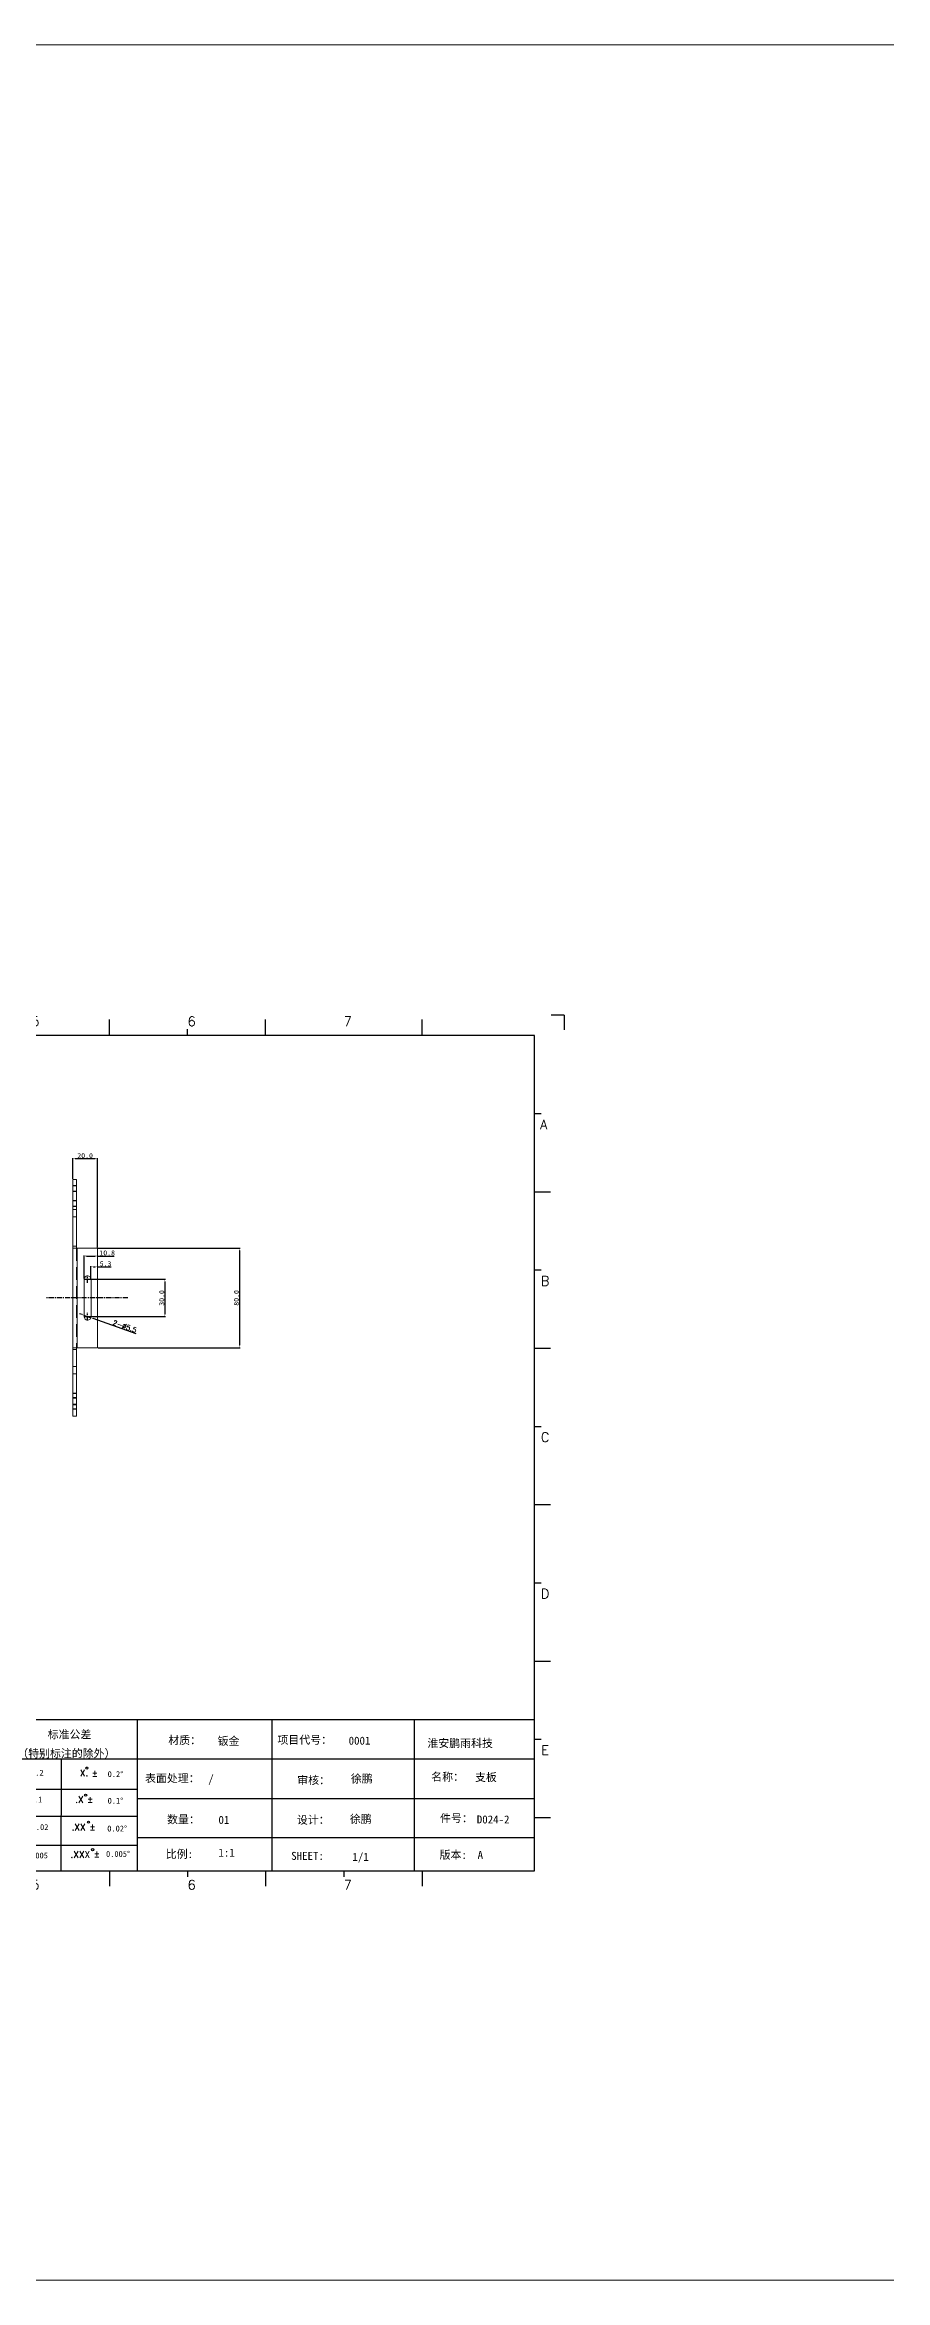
# Model space of a CAD drawing. Extents: x 83 to 30050, y -7164 to 695.
# Drawn here: x 4174 to 4849, y -4248 to -2455 of the extents above; entities that cross this region are included whole.
import ezdxf
from ezdxf.enums import TextEntityAlignment as Align

# ---------------------------------------------------------------- set-up
doc = ezdxf.new("R2010")
doc.units = 0
doc.header["$LTSCALE"] = 8
doc.header["$MEASUREMENT"] = 0
doc.header["$PDSIZE"] = 5
doc.linetypes.add('CENTER', pattern=[2, 1.25, -0.25, 0.25, -0.25])
doc.linetypes.add('HIDDEN', pattern=[1.905, 1.27, -0.635])
doc.layers.get('0').update_dxf_attribs({"linetype": 'CONTINUOUS'})
doc.layers.get('Defpoints').update_dxf_attribs({"linetype": 'CONTINUOUS'})
doc.layers.add('41', color=3, linetype='CONTINUOUS')
doc.layers.add('dim', color=82, linetype='CONTINUOUS', lineweight=9)
doc.styles.add('SIMPLEX', font='SIMPLEX')
doc.styles.get("Standard").update_dxf_attribs({"font": '', "height": 4})
doc.styles.get('Standard').set_extended_font_data('SimSun')
doc.dimstyles.new('ISO-25', dxfattribs={"dimtxt": 6, "dimasz": 2.5, "dimexe": 1.25, "dimexo": 0.625, "dimtad": 1, "dimdec": 1, "dimzin": 1, "dimdsep": 46, "dimtxsty": 'Standard', "dimcen": 2.5, "dimadec": 0, "dimazin": 0, "dimtm": 1e-09, "dimtfac": 1, "dimtdec": 1, "dimtmove": 0, "dimatfit": 3, "dimfxl": 1, "dimtolj": 1, "dimtzin": 0, "dimarcsym": 0})

# ---------------------------------------------------------------- blocks, each defined once
blk = doc.blocks.new('A$C0BB32EA6')
at = {"layer": '41', "linetype": 'Continuous'}
for p, q in [((630.4, 437.9), (623.8, 437.9)), ((630.4, 437.9), (630.4, 430.6)), ((0, 0), (0, 9)), ((0, 0), (8.6, 0))]:
    blk.add_line(p, q, dxfattribs=at)
at = {"layer": '41'}
for p, q in [((615.6, 427.8), (12, 427.8)), ((12, 427.8), (12, 10.3)), ((51.1, 427.8), (51.1, 431)), ((90.2, 427.8), (90.2, 435.7)), ((129.3, 427.8), (129.3, 431)), ((129.3, 427.8), (129.3, 431)), ((129.3, 427.8), (129.3, 431)), ((168.4, 427.8), (168.4, 435.7)), ((168.4, 427.8), (168.4, 435.7)), ((168.4, 427.8), (168.4, 435.7)), ((207.5, 427.8), (207.5, 431)), ((207.5, 427.8), (207.5, 431)), ((246.6, 427.8), (246.6, 435.7)), ((246.6, 427.8), (246.6, 435.7)), ((285.7, 427.8), (285.7, 431)), ((324.8, 427.8), (324.8, 435.7)), ((363.9, 427.8), (363.9, 431)), ((403, 427.8), (403, 435.7)), ((442.1, 427.8), (442.1, 431)), ((481.1, 427.8), (481.1, 435.7)), ((559.3, 427.8), (559.3, 435.7)), ((615.6, 10.3), (615.6, 427.8)), ((12, 388.8), (8.9, 388.8)), ((615.6, 388.8), (618.8, 388.8)), ((12, 349.7), (4.2, 349.7)), ((615.6, 349.7), (623.5, 349.7)), ((12, 310.6), (8.9, 310.6)), ((615.6, 310.6), (618.8, 310.6)), ((12, 271.5), (4.2, 271.5)), ((615.6, 271.5), (623.5, 271.5)), ((12, 232.4), (8.9, 232.4)), ((615.6, 232.4), (618.8, 232.4)), ((12, 193.3), (4.2, 193.3)), ((615.6, 193.3), (623.5, 193.3)), ((12, 154.2), (8.9, 154.2)), ((615.6, 154.2), (618.8, 154.2)), ((12, 115.1), (4.2, 115.1)), ((615.6, 115.1), (623.5, 115.1)), ((341.3, 85.8), (615.6, 85.8)), ((341.3, 85.8), (341.3, 10.3)), ((416.9, 85.8), (416.9, 10.3)), ((484.2, 85.8), (484.2, 10.3)), ((555.4, 85.7), (555.4, 10.2)), ((12, 76), (8.9, 76)), ((615.6, 76), (618.8, 76)), ((615.6, 66.1), (341.3, 66.1)), ((378.9, 10), (379.1, 65.8)), ((341.3, 51.1), (416.9, 51.1)), ((615.6, 46.2), (416.9, 46.2)), ((12, 36.9), (4.2, 36.9)), ((341.3, 37.5), (401.1, 37.5)), ((341.3, 37.5), (416.9, 37.5)), ((615.6, 36.9), (623.5, 36.9)), ((341.3, 23), (401.9, 23)), ((341.3, 23), (401.9, 23)), ((341.3, 23), (401.9, 23)), ((341.3, 23), (401.9, 23)), ((341.3, 23), (401.9, 23)), ((341.3, 23), (416.9, 23)), ((615.6, 26.7), (416.9, 26.7)), ((12, 10.3), (615.6, 10.3)), ((51.1, 10.3), (51.1, 7.2)), ((90.2, 10.3), (90.2, 2.5)), ((129.3, 10.3), (129.3, 7.2)), ((168.4, 10.3), (168.4, 2.5)), ((207.5, 10.3), (207.5, 7.2)), ((246.6, 10.3), (246.6, 2.5)), ((285.7, 10.3), (285.7, 7.2)), ((324.8, 10.3), (324.8, 2.5)), ((326.3, 10.3), (401.9, 10.3)), ((363.9, 10.3), (363.9, 7.2)), ((403, 10.3), (403, 2.5)), ((442.1, 10.3), (442.1, 7.2)), ((481.1, 10.3), (481.1, 2.5)), ((520.2, 10.3), (520.2, 7.2)), ((559.3, 10.3), (559.3, 2.5))]:
    blk.add_line(p, q, dxfattribs=at)
for centre in [(391.7, 61.6), (391.1, 48), (392.5, 34.5), (394.6, 20.8)]:
    blk.add_circle(centre, 0.516, dxfattribs=at)
at = {"layer": '41', "style": 'SIMPLEX'}
for s, height, p in [('1', 4.69, (51.1, 432.5)), ('2', 4.69, (129.3, 432.5)), ('3', 4.69, (207.5, 432.5)), ('4', 4.69, (285.7, 432.5)), ('5', 4.69, (363.9, 432.5)), ('6', 4.69, (442.1, 432.5)), ('7', 4.69, (520.2, 432.5)), ('A', 4.75, (5.8, 380.9)), ('A', 4.75, (618.3, 380.9)), ('B', 4.75, (5.8, 302.7)), ('B', 4.75, (618.7, 302.7)), ('C', 4.75, (5.8, 224.6)), ('C', 4.75, (618.7, 224.6)), ('D', 4.75, (5.8, 146.4)), ('D', 4.75, (618.7, 146.4)), ('E', 4.75, (5.8, 68.2)), ('E', 4.75, (618.9, 68.2)), ('X.', 3.28, (349.8, 57.5)), ('%%p', 3.28, (355, 57.4)), ('X.', 3.28, (388.2, 57.5)), ('%%p', 3.28, (394.1, 57.4)), ('.X', 3.28, (346.9, 44.2)), ('%%p', 3.28, (352.1, 44.3)), ('.X', 3.28, (385.9, 44.2)), ('%%p', 3.28, (391.8, 44.3)), ('.XX', 3.28, (346.2, 30.4)), ('.XX', 3.28, (384.1, 30.4)), ('%%p', 3.28, (354.4, 30.5)), ('%%p', 3.28, (393, 30.5)), ('.XXX', 3.28, (383.5, 16.8)), ('%%p', 3.28, (395.1, 17)), ('1', 4.69, (51.1, 0.9)), ('2', 4.69, (129.3, 0.9)), ('3', 4.69, (207.5, 0.9)), ('4', 4.69, (285.7, 0.9)), ('5', 4.69, (363.9, 0.9)), ('6', 4.69, (442.1, 0.9)), ('7', 4.69, (520.2, 0.9))]:
    blk.add_text(s, height=height, dxfattribs=at).set_placement(p)
at = {"layer": '41', "linetype": 'Continuous'}
for s, p in [('标准公差', (372.1, 76.4)), ('项目代号：', (487, 73.7)), ('（特别标注的除外）', (356.9, 66.9)), ('材质：', (432.4, 73.5)), ('淮安鹏雨科技', (562, 72)), ('表面处理：', (420.8, 54.5)), ('审核：', (496.9, 53.5)), ('名称：', (563.9, 55.2)), ('数量：', (431.8, 33.9)), ('设计：', (496.7, 33.7)), ('件号：', (568.3, 34.5)), ('比例:', (431.2, 16.6)), ('SHEET:', (493.9, 15.7)), ('1/1', (524.5, 15.2)), ('版本:', (568.1, 16.2))]:
    blk.add_text(s, height=4, dxfattribs=at).set_placement(p)
at = {"layer": '41'}
for s, p in [('0.2', (363.8, 57.8)), ('0.2%%D', (402.1, 57.1)), ('0.1', (363.1, 44.4)), ('0.1%%D', (402.1, 43.8)), ('0.02', (364.1, 30.6)), ('0.02%%D', (401.9, 29.9)), ('0.005%%D', (401.3, 17.2))]:
    blk.add_text(s, height=2.93, dxfattribs=at).set_placement(p)
at = {"layer": '41', "style": 'SIMPLEX'}
blk.add_text('.XXX', height=3.28, dxfattribs=at).set_placement((351.3, 18.9), align=Align.MIDDLE_CENTER)
at = {"layer": '41'}
blk.add_text('%%P0.005', height=2.93, dxfattribs=at).set_placement((364.9, 17.9), align=Align.MIDDLE_CENTER)
at = {"layer": '41', "linetype": 'Continuous'}
for tag, p in [('材质', (457.1, 73.1)), ('代号', (522.6, 73.3)), ('表面处理', (452.4, 54.1)), ('审核', (523.7, 54.3)), ('名称', (585.8, 55)), ('数量', (457.5, 33.7)), ('设计', (523.2, 34.1)), ('件号', (586.7, 33.9)), ('比例', (457.5, 17.3)), ('版本', (587.1, 16.2))]:
    blk.add_attdef(tag, p, '', height=4, dxfattribs=at)
blk = doc.blocks.new('*D1343')
at = {"layer": 'Defpoints', "color": 0}
for p in [(4208.8, -3444.9), (4208.8, -3474.9), (4270.8, -3474.9)]:
    blk.add_point(p, dxfattribs=at)
at = {"layer": 'dim', "color": 0, "lineweight": -2}
for p, q in [((4209.3, -3444.9), (4271.3, -3444.9)), ((4270.8, -3446.9), (4270.8, -3472.9)), ((4209.3, -3474.9), (4271.3, -3474.9))]:
    blk.add_line(p, q, dxfattribs=at)
at = {"layer": 'dim', "color": 0}
for points in [[(4270.5, -3446.9), (4271.1, -3446.9), (4270.8, -3444.9)], [(4270.5, -3472.9), (4271.1, -3472.9), (4270.8, -3474.9)]]:
    blk.add_solid(points, dxfattribs=at)
at = {"layer": 'dim', "color": 0, "insert": (4268.3, -3459.9), "char_height": 4, "attachment_point": 5, "rotation": 90}
blk.add_mtext('\\A1;30.0', dxfattribs=at)
blk = doc.blocks.new('*D1344')
at = {"layer": 'Defpoints', "color": 0}
for p in [(4216.8, -3419.9), (4216.8, -3499.9), (4330.7, -3499.9)]:
    blk.add_point(p, dxfattribs=at)
at = {"layer": 'dim', "color": 0, "lineweight": -2}
for p, q in [((4217.3, -3419.9), (4331.2, -3419.9)), ((4330.7, -3421.9), (4330.7, -3497.9)), ((4217.3, -3499.9), (4331.2, -3499.9))]:
    blk.add_line(p, q, dxfattribs=at)
at = {"layer": 'dim', "color": 0}
for points in [[(4330.4, -3421.9), (4331, -3421.9), (4330.7, -3419.9)], [(4330.4, -3497.9), (4331, -3497.9), (4330.7, -3499.9)]]:
    blk.add_solid(points, dxfattribs=at)
at = {"layer": 'dim', "color": 0, "insert": (4328.2, -3459.9), "char_height": 4, "attachment_point": 5, "rotation": 90}
blk.add_mtext('\\A1;80.0', dxfattribs=at)
blk = doc.blocks.new('*D1345')
at = {"layer": 'Defpoints', "color": 0}
for p in [(4196.8, -3348.3), (4196.8, -3364.9), (4216.8, -3419.9)]:
    blk.add_point(p, dxfattribs=at)
at = {"layer": 'dim', "color": 0, "lineweight": -2}
for p, q in [((4196.8, -3364.4), (4196.8, -3347.8)), ((4214.8, -3348.3), (4198.8, -3348.3)), ((4216.8, -3419.4), (4216.8, -3347.8))]:
    blk.add_line(p, q, dxfattribs=at)
at = {"layer": 'dim', "color": 0}
for points in [[(4198.8, -3348), (4198.8, -3348.6), (4196.8, -3348.3)], [(4214.8, -3348), (4214.8, -3348.6), (4216.8, -3348.3)]]:
    blk.add_solid(points, dxfattribs=at)
at = {"layer": 'dim', "color": 0, "insert": (4206.8, -3345.8), "char_height": 4, "attachment_point": 5}
blk.add_mtext('\\A1;20.0', dxfattribs=at)
blk = doc.blocks.new('*D1346')
at = {"layer": 'Defpoints', "color": 0}
for p in [(4216.8, -3435), (4216.8, -3435), (4211.5, -3444.9)]:
    blk.add_point(p, dxfattribs=at)
at = {"layer": 'dim', "color": 0, "lineweight": -2}
for p, q in [((4211.5, -3444.4), (4211.5, -3434.5)), ((4213.5, -3435), (4214.8, -3435)), ((4216.8, -3435), (4227.6, -3435))]:
    blk.add_line(p, q, dxfattribs=at)
at = {"layer": 'dim', "color": 0}
for points in [[(4213.5, -3434.7), (4213.5, -3435.3), (4211.5, -3435)], [(4214.8, -3434.7), (4214.8, -3435.3), (4216.8, -3435)]]:
    blk.add_solid(points, dxfattribs=at)
at = {"layer": 'dim', "color": 0, "insert": (4223.2, -3432.5), "char_height": 4, "attachment_point": 5}
blk.add_mtext('\\A1;5.3', dxfattribs=at)
blk = doc.blocks.new('*D1347')
at = {"layer": 'Defpoints', "color": 0}
for p in [(4216.8, -3426.3), (4216.8, -3426.3), (4206, -3444.9)]:
    blk.add_point(p, dxfattribs=at)
at = {"layer": 'dim', "color": 0, "lineweight": -2}
for p, q in [((4206, -3444.4), (4206, -3425.8)), ((4208, -3426.3), (4214.8, -3426.3)), ((4216.8, -3426.3), (4230.2, -3426.3))]:
    blk.add_line(p, q, dxfattribs=at)
at = {"layer": 'dim', "color": 0}
for points in [[(4208, -3425.9), (4208, -3426.6), (4206, -3426.3)], [(4214.8, -3425.9), (4214.8, -3426.6), (4216.8, -3426.3)]]:
    blk.add_solid(points, dxfattribs=at)
at = {"layer": 'dim', "color": 0, "insert": (4224.5, -3423.8), "char_height": 4, "attachment_point": 5}
blk.add_mtext('\\A1;10.8', dxfattribs=at)
blk = doc.blocks.new('*D1348')
at = {"layer": 'Defpoints', "color": 0}
for p in [(4206.2, -3474), (4211.4, -3475.8)]:
    blk.add_point(p, dxfattribs=at)
at = {"layer": 'dim', "color": 0, "lineweight": -2}
for p, q in [((4204.3, -3473.3), (4202.4, -3472.7)), ((4206.2, -3474), (4211.4, -3475.8)), ((4247.7, -3488.6), (4213.3, -3476.5))]:
    blk.add_line(p, q, dxfattribs=at)
at = {"layer": 'dim', "color": 0}
for points in [[(4204.4, -3473), (4204.2, -3473.6), (4206.2, -3474)], [(4213.4, -3476.2), (4213.2, -3476.8), (4211.4, -3475.8)]]:
    blk.add_solid(points, dxfattribs=at)
at = {"layer": 'dim', "color": 0, "insert": (4238.6, -3482.7), "char_height": 4, "attachment_point": 5, "rotation": 340.6088}
blk.add_mtext('\\A1;{\\Ftxt,bigfont|c134;2-∅5.5}', dxfattribs=at)

msp = doc.modelspace()

# ---------------------------------------------------------------- linework, layer by layer
at = {"color": 7, "linetype": 'Continuous', "lineweight": 15}
for p, q in [((4196.794, -3364.896), (4199.794, -3364.896)), ((4196.794, -3418.396), (4196.794, -3364.896)), ((4199.794, -3364.896), (4199.794, -3418.396)), ((4199.794, -3418.396), (4196.794, -3418.396)), ((4196.794, -3419.896), (4196.794, -3418.396)), ((4200.531, -3419.896), (4196.794, -3419.896)), ((4196.794, -3419.896), (4196.794, -3499.896)), ((4199.794, -3418.396), (4199.794, -3419.896)), ((4200.531, -3499.896), (4200.531, -3419.896)), ((4216.794, -3419.896), (4200.531, -3419.896)), ((4216.794, -3499.896), (4216.794, -3419.896)), ((4206.044, -3474.896), (4206.044, -3444.896)), ((4211.544, -3444.896), (4211.544, -3474.896)), ((4196.794, -3499.896), (4200.531, -3499.896)), ((4196.794, -3501.396), (4196.794, -3499.896)), ((4196.794, -3501.396), (4199.794, -3501.396)), ((4196.794, -3554.896), (4196.794, -3501.396)), ((4199.794, -3499.896), (4199.794, -3501.396)), ((4199.794, -3501.396), (4199.794, -3554.896)), ((4200.531, -3499.896), (4216.794, -3499.896)), ((4199.794, -3554.896), (4196.794, -3554.896))]:
    msp.add_line(p, q, dxfattribs=at)
at = {"color": 7, "linetype": 'Continuous', "lineweight": 0}
for p, q in [((4196.794, -3369.626), (4199.794, -3369.626)), ((4196.794, -3374.626), (4199.794, -3374.626)), ((4196.794, -3381.626), (4199.794, -3381.626)), ((4196.794, -3386.626), (4199.794, -3386.626)), ((4196.794, -3536.196), (4199.794, -3536.196)), ((4196.794, -3540.196), (4199.794, -3540.196)), ((4196.794, -3545.196), (4199.794, -3545.196)), ((4196.794, -3549.196), (4199.794, -3549.196))]:
    msp.add_line(p, q, dxfattribs=at)
at = {"color": 7, "linetype": 'HIDDEN', "lineweight": 0}
for p, q in [((4199.794, -3370.026), (4196.794, -3370.026)), ((4199.794, -3374.626), (4199.794, -3369.626)), ((4196.794, -3374.226), (4199.794, -3374.226)), ((4199.794, -3382.026), (4196.794, -3382.026)), ((4196.794, -3386.226), (4199.794, -3386.226)), ((4199.794, -3388.986), (4196.794, -3388.986)), ((4199.794, -3386.626), (4199.794, -3381.626)), ((4196.794, -3394.986), (4199.794, -3394.986)), ((4199.794, -3419.896), (4199.794, -3499.896)), ((4200.531, -3499.896), (4200.531, -3419.896)), ((4199.794, -3514.896), (4196.794, -3514.896)), ((4196.794, -3520.896), (4199.794, -3520.896)), ((4199.794, -3536.546), (4196.794, -3536.546)), ((4196.794, -3539.846), (4199.794, -3539.846)), ((4199.794, -3545.546), (4196.794, -3545.546)), ((4196.794, -3548.846), (4199.794, -3548.846)), ((4199.794, -3540.196), (4199.794, -3536.196)), ((4199.794, -3549.196), (4199.794, -3545.196))]:
    msp.add_line(p, q, dxfattribs=at)
at = {"color": 1, "linetype": 'CENTER', "ltscale": 0.34925}
for p, q in [((4208.794, -3447.921), (4208.794, -3441.871)), ((4205.769, -3444.896), (4211.819, -3444.896)), ((4205.769, -3474.896), (4211.819, -3474.896)), ((4208.794, -3477.921), (4208.794, -3471.871))]:
    msp.add_line(p, q, dxfattribs=at)
at = {"color": 1, "linetype": 'CENTER', "ltscale": 0.41309}
msp.add_line((4241.058, -3459.896), (4175.614, -3459.896), dxfattribs=at)
at = {"color": 7, "linetype": 'Continuous', "lineweight": 15}
for centre, start, end in [((4208.794, -3444.896), 0, 180), ((4208.794, -3474.896), 180, 0)]:
    msp.add_arc(centre, 2.75, start, end, dxfattribs=at)
at = {"layer": 'dim', "color": 1}
msp.add_lwpolyline([(11321.6, -4247.977), (766.79, -4247.977), (766.79, -2454.563), (11321.6, -2454.563)], close=True, dxfattribs=at)

# ---------------------------------------------------------------- block references
at = {"layer": '41', "linetype": 'Continuous', "xscale": 1.604898080691783, "yscale": 1.60489808068678, "zscale": 1.604898080686081}
msp.add_blockref('A$C0BB32EA6', (3579.54, -3935.912), dxfattribs=at).add_auto_attribs({'版本': 'A', '件号': 'D024-2', '名称': '支板', '设计': '徐鹏', '审核': '徐鹏', '代号': '0001', '比例': '1:1', '数量': '01', '表面处理': '/', '材质': '钣金'})

# ---------------------------------------------------------------- dimensions: what is measured, and where the dimension line sits
at = {"layer": 'dim'}
for base, p1, p2, picture, middle in [((4196.794, -3348.296), (4216.794, -3419.896), (4196.794, -3364.896), '*D1345', (4206.794, -3345.796)), ((4216.794000048, -3426.255894951), (4206.044000048, -3444.895731398), (4216.794000048, -3426.255894951), '*D1347', (4224.493750048, -3423.756144951)), ((4216.794000048, -3435.01398254), (4211.544000048, -3444.895731398), (4216.794000048, -3435.01398254), '*D1346', (4223.215972271, -3432.51423254))]:
    dim = msp.add_linear_dim(base=base, p1=p1, p2=p2, dimstyle='ISO-25', override={"dimtxt": 2.5, "dimasz": 2, "dimexe": 0.49975, "dimexo": 0.49975, "dimgap": 0.49975}, dxfattribs=at)
    dim.commit()
    dim.dimension.update_dxf_attribs({"geometry": picture, "text_midpoint": middle})
for base, p1, p2, picture, middle in [((4330.712, -3499.896), (4216.794, -3419.896), (4216.794, -3499.896), '*D1344', (4328.213, -3459.896)), ((4270.813, -3474.896), (4208.794, -3444.896), (4208.794, -3474.896), '*D1343', (4268.313, -3459.896))]:
    dim = msp.add_linear_dim(base=base, p1=p1, p2=p2, angle=90, dimstyle='ISO-25', override={"dimtxt": 2.5, "dimasz": 2, "dimexe": 0.49975, "dimexo": 0.49975, "dimgap": 0.49975}, dxfattribs=at)
    dim.commit()
    dim.dimension.update_dxf_attribs({"geometry": picture, "text_midpoint": middle})
dim = msp.add_diameter_dim_2p(p1=(4206.2, -3473.983), p2=(4211.388, -3475.809), text='{\\Ftxt,bigfont|c134;2-<>}', dimstyle='ISO-25', override={"dimtxt": 2.5, "dimasz": 2, "dimexe": 0.49975, "dimexo": 0.49975, "dimgap": 0.49975}, dxfattribs=at)
dim.commit()
dim.dimension.update_dxf_attribs({"geometry": '*D1348', "text_midpoint": (4237.763, -3485.092), "dimtype": 163})

doc.saveas('drawing.dxf')
